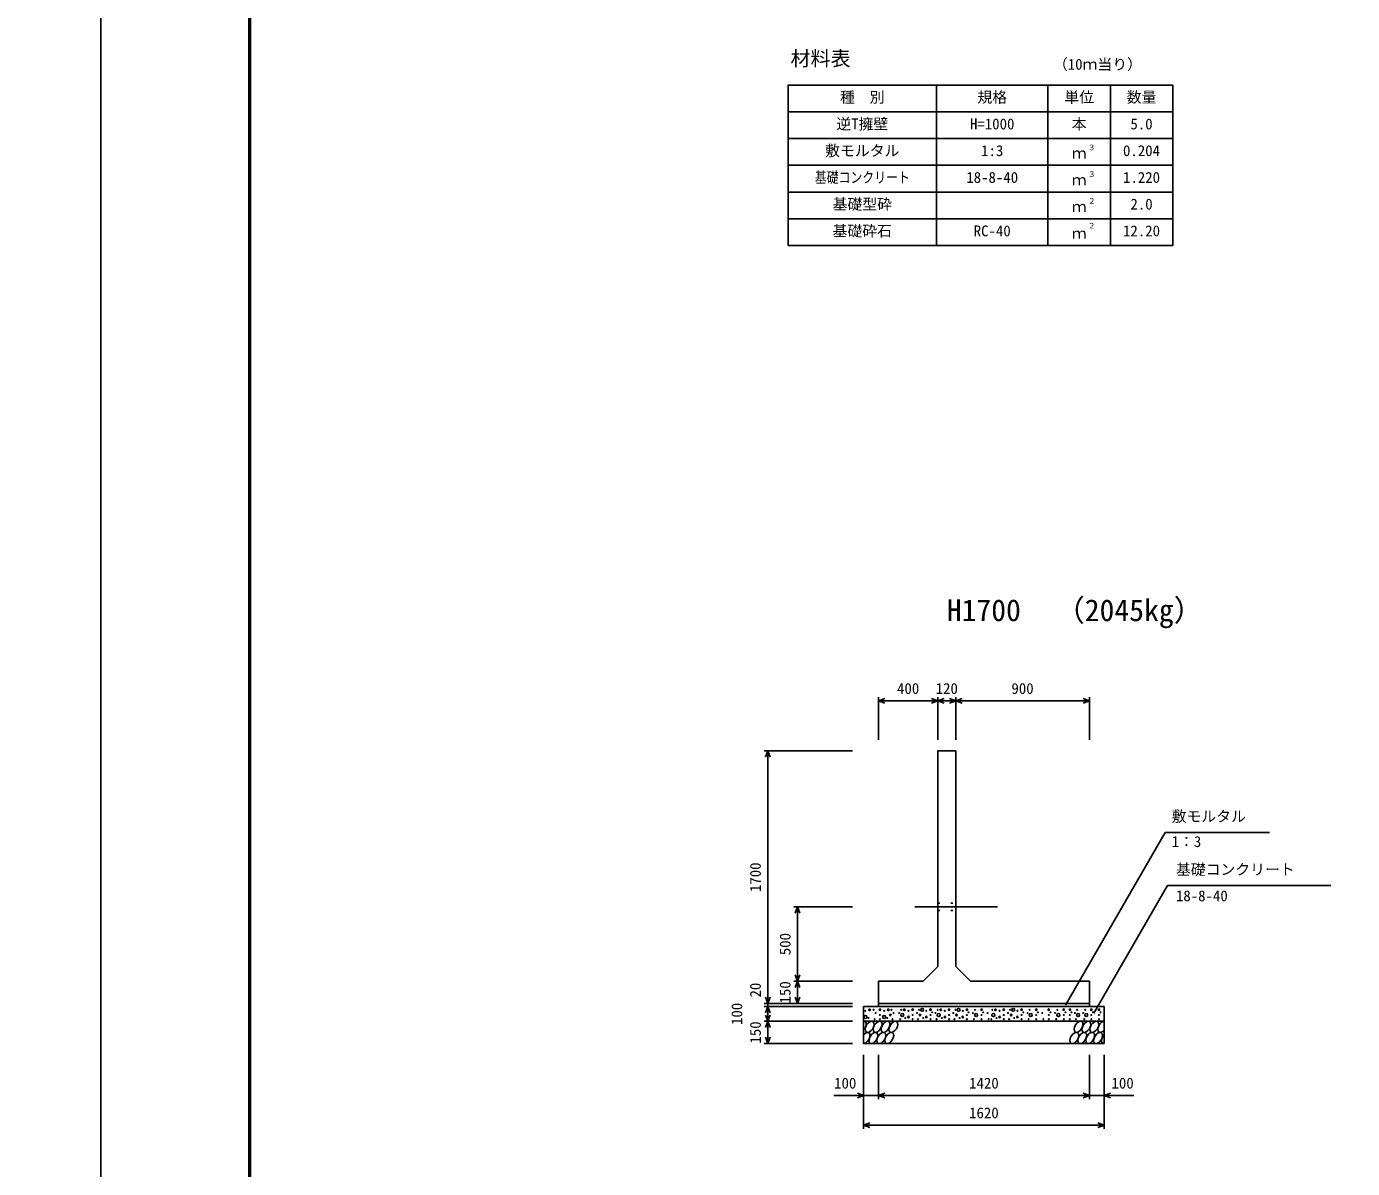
# Model space of a CAD drawing. Units: millimetres, scale not verified. Extents: x -42000 to 42000, y -14850 to 14850.
# Drawn here: x -500 to 8426, y -292 to 7396 of the extents above; entities that cross this region are included whole.
import ezdxf
from ezdxf.enums import TextEntityAlignment as Align

# ---------------------------------------------------------------- set-up
doc = ezdxf.new("R2010")
doc.units = ezdxf.units.MM
doc.header["$LTSCALE"] = 50
doc.linetypes.add('DOTTED', pattern=[1.75, 0.25, -1.5])
doc.linetypes.add('LONG_DASHED_DOTTED', pattern=[15.25, 12, -1.5, 0.25, -1.5])
for name, color, linetype, lineweight in [('0-0_CENTER', 7, 'LONG_DASHED_DOTTED', 25), ('0-1_DIM', 7, 'Continuous', 25), ('0-2_Defpoints', 5, 'Continuous', 25), ('0-3_HATCH', 6, 'Continuous', 25), ('0-4_HYO', 3, 'Continuous', 25), ('0-5_HYO2', 4, 'Continuous', 25), ('0-6_OUTLINE', 1, 'Continuous', 25), ('0-7_OUTLINE2', 4, 'DOTTED', 25), ('0-8_TXT', 7, 'Continuous', 25), ('0-9_WAKU', 3, 'Continuous', 25)]:
    doc.layers.add(name, color=color, linetype=linetype, lineweight=lineweight)
doc.styles.add('ＭＳ ゴシック', font='')
doc.styles.get('ＭＳ ゴシック').set_extended_font_data('MS Gothic')

msp = doc.modelspace()

# ---------------------------------------------------------------- linework, layer by layer
at = {"layer": '0-0_CENTER'}
msp.add_line((5480.73, 1468.77), (6035.73, 1468.77), dxfattribs=at)
at = {"layer": '0-1_DIM'}
for p, q in [((5235.34, 2880.67), (5235.34, 2593.77)), ((5635.34, 2880.67), (5635.34, 2593.77)), ((5755.34, 2880.67), (5755.34, 2593.77)), ((6655.34, 2880.67), (6655.34, 2593.77)), ((5235.34, 2855.67), (5635.34, 2855.67)), ((5755.34, 2855.67), (5635.34, 2855.67)), ((5755.34, 2855.67), (6655.34, 2855.67)), ((4465.34, 2518.77), (5060.34, 2518.77)), ((4490.34, 818.77), (4490.34, 2518.77)), ((6494.6, 807.45), (7165.87, 1970.12)), ((7868.29, 1970.12), (7165.87, 1970.12)), ((6684.08, 753.06), (7180.35, 1612.62)), ((8279.9, 1612.62), (7180.35, 1612.62)), ((4665.34, 1468.77), (5060.34, 1468.77)), ((4690.34, 1468.77), (4690.34, 968.77)), ((4665.34, 968.77), (5060.34, 968.77)), ((4690.34, 818.77), (4690.34, 968.77)), ((4465.34, 818.77), (5060.34, 818.77)), ((4490.34, 818.77), (4490.34, 798.77)), ((4465.34, 798.77), (5060.34, 798.77)), ((4490.34, 798.77), (4490.34, 698.77)), ((4465.34, 698.77), (5060.34, 698.77)), ((4490.34, 698.77), (4490.34, 548.77)), ((4465.34, 548.77), (5060.34, 548.77)), ((5135.34, -26.23), (5135.34, 473.77)), ((5235.34, 173.77), (5235.34, 473.77)), ((6655.34, 173.77), (6655.34, 473.77)), ((6655.34, 173.77), (6655.34, 473.77)), ((6755.34, -26.23), (6755.34, 473.77)), ((4935.79, 198.77), (5135.34, 198.77)), ((5235.34, 198.77), (5135.34, 198.77)), ((6655.34, 198.77), (5235.34, 198.77)), ((6755.34, 198.77), (6655.34, 198.77)), ((6954.88, 198.77), (6755.34, 198.77)), ((6755.34, -1.23), (5135.34, -1.23))]:
    msp.add_line(p, q, dxfattribs=at)
for points in [[(5277.63, 2871.06), (5235.34, 2855.67), (5277.63, 2840.27)], [(5593.05, 2871.06), (5635.34, 2855.67), (5593.05, 2840.27)], [(5677.63, 2871.06), (5635.34, 2855.67), (5677.63, 2840.27)], [(5713.05, 2871.06), (5755.34, 2855.67), (5713.05, 2840.27)], [(5797.63, 2871.06), (5755.34, 2855.67), (5797.63, 2840.27)], [(6613.05, 2871.06), (6655.34, 2855.67), (6613.05, 2840.27)], [(4505.73, 2476.49), (4490.34, 2518.77), (4474.95, 2476.49)], [(4705.73, 1426.49), (4690.34, 1468.77), (4674.95, 1426.49)], [(4705.73, 1011.06), (4690.34, 968.77), (4674.95, 1011.06)], [(4705.73, 926.49), (4690.34, 968.77), (4674.95, 926.49)], [(4505.73, 861.06), (4490.34, 818.77), (4474.95, 861.06)], [(4705.73, 861.06), (4690.34, 818.77), (4674.95, 861.06)], [(4505.73, 756.49), (4490.34, 798.77), (4474.95, 756.49)], [(4505.73, 741.06), (4490.34, 698.77), (4474.95, 741.06)], [(4505.73, 656.49), (4490.34, 698.77), (4474.95, 656.49)], [(4505.73, 591.06), (4490.34, 548.77), (4474.95, 591.06)], [(5093.05, 214.16), (5135.34, 198.77), (5093.05, 183.38)], [(5277.63, 214.16), (5235.34, 198.77), (5277.63, 183.38)], [(6613.05, 214.16), (6655.34, 198.77), (6613.05, 183.38)], [(6797.63, 214.16), (6755.34, 198.77), (6797.63, 183.38)], [(5177.63, 14.16), (5135.34, -1.23), (5177.63, -16.62)], [(6713.05, 14.16), (6755.34, -1.23), (6713.05, -16.62)]]:
    msp.add_lwpolyline(points, dxfattribs=at)
at = {"layer": '0-2_Defpoints'}
for points in [[(-42000, -14850), (0, -14850), (0, 14850), (-42000, 14850)], [(0, -14850), (42000, -14850), (42000, 14850), (0, 14850)]]:
    msp.add_lwpolyline(points, close=True, dxfattribs=at)
at = {"layer": '0-3_HATCH'}
for centre, radius in [((5147.24, 727.8), 10), ((5147.24, 768.95), 2.5), ((5168.27, 720.8), 2.5), ((5175.28, 775.95), 5), ((5202.41, 775.95), 2.5), ((5209.42, 712.92), 2.5), ((5216.43, 754.94), 2.5), ((5245.31, 776.82), 5), ((5245.31, 740.93), 2.5), ((5245.31, 712.92), 2.5), ((5273.35, 727.8), 10), ((5273.35, 768.95), 2.5), ((5294.37, 720.8), 2.5), ((5301.38, 775.95), 5), ((5315.4, 740.93), 5), ((5322.41, 775.95), 2.5), ((5329.42, 712.92), 2.5), ((5336.43, 754.94), 2.5), ((5374.25, 754.94), 2.5), ((5381.26, 712.92), 2.5), ((5395.28, 740.93), 10), ((5388.27, 775.95), 2.5), ((5409.3, 775.95), 5), ((5416.31, 720.8), 2.5), ((5437.33, 727.8), 5), ((5437.33, 768.95), 2.5), ((5465.37, 776.82), 5), ((5465.37, 740.93), 2.5), ((5465.37, 712.92), 2.5), ((5494.25, 754.94), 2.5), ((5501.26, 712.92), 2.5), ((5508.27, 775.95), 2.5), ((5515.28, 740.93), 5), ((5529.3, 775.95), 10), ((5536.31, 720.8), 2.5), ((5557.33, 727.8), 5), ((5557.33, 768.95), 2.5), ((5585.37, 776.82), 5), ((5585.37, 740.93), 2.5), ((5585.37, 712.92), 2.5), ((5596.71, 759.26), 2.5), ((5619.47, 754.94), 2.5), ((5626.48, 712.92), 2.5), ((5640.5, 740.93), 10), ((5633.49, 775.95), 2.5), ((5654.52, 775.95), 5), ((5661.53, 720.8), 2.5), ((5682.56, 727.8), 5), ((5682.56, 768.95), 2.5), ((5710.6, 776.82), 5), ((5710.6, 740.93), 2.5), ((5710.6, 712.92), 2.5), ((5739.47, 754.94), 2.5), ((5746.48, 712.92), 2.5), ((5753.49, 775.95), 2.5), ((5760.5, 740.93), 5), ((5774.52, 775.95), 10), ((5781.53, 720.8), 2.5), ((5802.56, 727.8), 5), ((5802.56, 768.95), 2.5), ((5830.6, 776.82), 5), ((5830.6, 740.93), 2.5), ((5830.6, 712.92), 2.5), ((5841.94, 759.26), 2.5), ((5871.4, 754.94), 2.5), ((5878.41, 712.92), 2.5), ((5892.43, 740.93), 10), ((5885.42, 775.95), 2.5), ((5929.04, 776.82), 5), ((5929.04, 740.93), 2.5), ((5929.04, 712.92), 2.5), ((5940.38, 759.26), 2.5), ((5969.84, 754.94), 2.5), ((5976.85, 712.92), 2.5), ((5994.54, 712.92), 2.5), ((6008.56, 740.93), 10), ((6001.55, 775.95), 2.5), ((6022.58, 775.95), 5), ((6029.59, 720.8), 2.5), ((6050.62, 727.8), 5), ((6050.62, 768.95), 2.5), ((6078.66, 776.82), 5), ((6078.66, 740.93), 2.5), ((6078.66, 712.92), 2.5), ((6107.53, 754.94), 2.5), ((6114.54, 712.92), 2.5), ((6121.55, 775.95), 2.5), ((6128.56, 740.93), 5), ((6142.58, 775.95), 10), ((6149.59, 720.8), 2.5), ((6170.62, 727.8), 5), ((6170.62, 768.95), 2.5), ((6198.66, 776.82), 5), ((6198.66, 740.93), 2.5), ((6198.66, 712.92), 2.5), ((6210, 759.26), 2.5), ((6239.46, 754.94), 2.5), ((6246.47, 712.92), 2.5), ((6260.49, 740.93), 10), ((6253.47, 775.95), 2.5), ((6297.09, 776.82), 5), ((6297.09, 740.93), 2.5), ((6297.09, 712.92), 2.5), ((6308.43, 759.26), 2.5), ((6337.89, 754.94), 2.5), ((6344.9, 712.92), 2.5), ((6381.69, 776.82), 5), ((6381.69, 740.93), 2.5), ((6381.69, 712.92), 2.5), ((6393.03, 759.26), 2.5), ((6425.05, 754.94), 2.5), ((6432.06, 712.92), 2.5), ((6446.08, 740.93), 10), ((6439.07, 775.95), 2.5), ((6482.69, 776.82), 5), ((6482.69, 740.93), 2.5), ((6482.69, 712.92), 2.5), ((6494.03, 759.26), 2.5), ((6523.81, 776.82), 5), ((6523.81, 740.93), 2.5), ((6523.81, 712.92), 2.5), ((6535.15, 759.26), 2.5), ((6558.33, 754.94), 2.5), ((6565.34, 712.92), 2.5), ((6579.36, 740.93), 10), ((6572.34, 775.95), 2.5), ((6612.76, 754.94), 2.5), ((6619.77, 712.92), 2.5), ((6633.79, 740.93), 10), ((6626.78, 775.95), 2.5), ((6667.9, 776.82), 5), ((6667.9, 740.93), 2.5), ((6667.9, 712.92), 2.5), ((6679.23, 759.26), 2.5), ((6719.45, 776.82), 5), ((6719.45, 740.93), 2.5), ((6719.45, 712.92), 2.5), ((6730.79, 759.26), 2.5)]:
    msp.add_circle(centre, radius, dxfattribs=at)
for centre, start_param, end_param in [((5122.97, 661.25), 4.385593, 6.6745444), ((5148.3, 586.26), 3.5111464, 7.548991), ((6741.48, 661.25), 0.3357715, 4.4411806), ((6766.8, 586.26), 1.2110787, 3.5658734)]:
    msp.add_ellipse(centre, major_axis=(21.81, 35.31), ratio=0.5792, start_param=start_param, end_param=end_param, dxfattribs=at)
for centre in [(5176.18, 661.25), (5201.5, 586.26), (5229.39, 661.25), (5254.71, 586.26), (5282.6, 661.25), (5307.92, 586.26), (5335.81, 661.25), (6553.97, 586.26), (6581.85, 661.25), (6607.17, 586.26), (6635.06, 661.25), (6660.38, 586.26), (6688.27, 661.25), (6713.59, 586.26)]:
    msp.add_ellipse(centre, major_axis=(21.81, 35.31), ratio=0.5792, dxfattribs=at)
at = {"layer": '0-4_HYO'}
for p, q in [((5626.34, 7001.78), (5626.34, 5921.78)), ((6376.34, 7001.78), (6376.34, 5921.78)), ((6796.34, 7001.78), (6796.34, 5921.78)), ((4626.34, 6821.78), (7216.34, 6821.78))]:
    msp.add_line(p, q, dxfattribs=at)
msp.add_lwpolyline([(4626.34, 5921.78), (7216.34, 5921.78), (7216.34, 7001.78), (4626.34, 7001.78)], close=True, dxfattribs=at)
at = {"layer": '0-5_HYO2'}
for p, q in [((4626.34, 6641.78), (7216.34, 6641.78)), ((4626.34, 6461.78), (7216.34, 6461.78)), ((4626.34, 6281.78), (7216.34, 6281.78)), ((4626.34, 6101.78), (7216.34, 6101.78))]:
    msp.add_line(p, q, dxfattribs=at)
at = {"layer": '0-6_OUTLINE'}
for p, q in [((5635.34, 2518.77), (5635.34, 1068.77)), ((5635.34, 2518.77), (5755.34, 2518.77)), ((5755.34, 2518.77), (5755.34, 1068.77)), ((5635.34, 1068.77), (5535.34, 968.77)), ((5235.34, 968.77), (5535.34, 968.77)), ((5235.34, 968.77), (5235.34, 798.77)), ((6655.34, 968.77), (6655.34, 798.77)), ((5235.34, 818.77), (6655.34, 818.77)), ((5135.34, 798.77), (6755.34, 798.77)), ((6755.34, 798.77), (6755.34, 548.77)), ((5135.34, 698.77), (6755.34, 698.77))]:
    msp.add_line(p, q, dxfattribs=at)
for points in [[(5755.34, 1068.77), (5855.34, 968.77), (6655.34, 968.77)], [(6755.34, 548.77), (5135.34, 548.77), (5135.34, 798.77)]]:
    msp.add_lwpolyline(points, dxfattribs=at)
at = {"layer": '0-7_OUTLINE2'}
for p, q in [((5635.34, 1493.77), (5755.34, 1493.77)), ((5635.34, 1443.77), (5755.34, 1443.77))]:
    msp.add_line(p, q, dxfattribs=at)
at = {"layer": '0-9_WAKU', "lineweight": 50}
msp.add_lwpolyline([(1000, -13850), (41000, -13850), (41000, 13850), (1000, 13850)], close=True, dxfattribs=at)

# ---------------------------------------------------------------- texts
at = {"layer": '0-1_DIM', "style": 'ＭＳ ゴシック'}
for s, p in [('400', (5360.34, 2880.67)), ('120', (5620.34, 2880.67)), ('900', (6130.34, 2880.67)), ('敷モルタル', (7208.72, 2020.12)), ('1：3', (7208.72, 1850.01)), ('基礎コンクリート', (7237.61, 1662.62)), ('18-8-40', (7237.61, 1484.99)), ('100', (4936.7, 223.77)), ('1420', (5845.34, 223.77)), ('100', (6803.98, 223.77)), ('1620', (5845.34, 23.77))]:
    msp.add_text(s, height=73.31, dxfattribs=at).set_placement(p, align=Align.BOTTOM_LEFT)
for s, p in [('1700', (4465.34, 1568.77)), ('500', (4665.34, 1143.77)), ('20', (4465.34, 858.84)), ('150', (4665.34, 818.77)), ('100', (4340.34, 673.77)), ('150', (4465.34, 548.77))]:
    msp.add_text(s, height=73.31, rotation=90, dxfattribs=at).set_placement(p, align=Align.BOTTOM_LEFT)
at = {"layer": '0-8_TXT', "style": 'ＭＳ ゴシック'}
for s, height, p in [('材料表', 98.97, (4643.01, 7101.78)), ('（10ｍ当り）', 73.31, (6409.67, 7083.44)), ('種\u3000別', 73.31, (4976.34, 6861.78)), ('規格', 73.31, (5901.34, 6861.78)), ('単位', 73.31, (6486.34, 6861.78)), ('数量', 73.31, (6906.34, 6861.78)), ('逆T擁壁', 73.31, (4951.34, 6681.78)), ('本', 73.31, (6536.34, 6681.78)), ('H=1000', 73.31, (5851.34, 6681.78)), ('5.0', 73.31, (6931.34, 6681.78)), ('敷モルタル', 73.31, (4876.34, 6501.78)), ('1:3', 73.31, (5926.34, 6501.78)), ('ｍ', 73.31, (6536.34, 6485.11)), ('３', 36.66, (6645.58, 6552.39)), ('0.204', 73.31, (6881.34, 6501.78)), ('18-8-40', 73.31, (5826.34, 6321.78)), ('ｍ', 73.31, (6536.34, 6305.11)), ('３', 36.66, (6645.58, 6372.39)), ('1.220', 73.31, (6881.34, 6321.78)), ('基礎型砕', 73.31, (4926.34, 6141.78)), ('ｍ', 73.31, (6536.34, 6125.11)), ('２', 36.66, (6645.58, 6192.39)), ('2.0', 73.31, (6931.34, 6141.78)), ('２', 36.66, (6645.58, 6025.73)), ('基礎砕石', 73.31, (4926.34, 5961.78)), ('RC-40', 73.31, (5876.34, 5961.78)), ('ｍ', 73.31, (6536.34, 5945.11)), ('12.20', 73.31, (6881.34, 5961.78)), ('H1700', 146.6, (5695.34, 3349.02)), ('（2045kg）', 146.6, (6423.96, 3349.02))]:
    msp.add_text(s, height=height, dxfattribs=at).set_placement(p, align=Align.BOTTOM_LEFT)
at = {"layer": '0-8_TXT', "style": 'ＭＳ ゴシック', "width": 0.8}
msp.add_text('基礎コンクリート', height=73.31, dxfattribs=at).set_placement((4806.34, 6321.78), align=Align.BOTTOM_LEFT)

doc.saveas('drawing.dxf')
